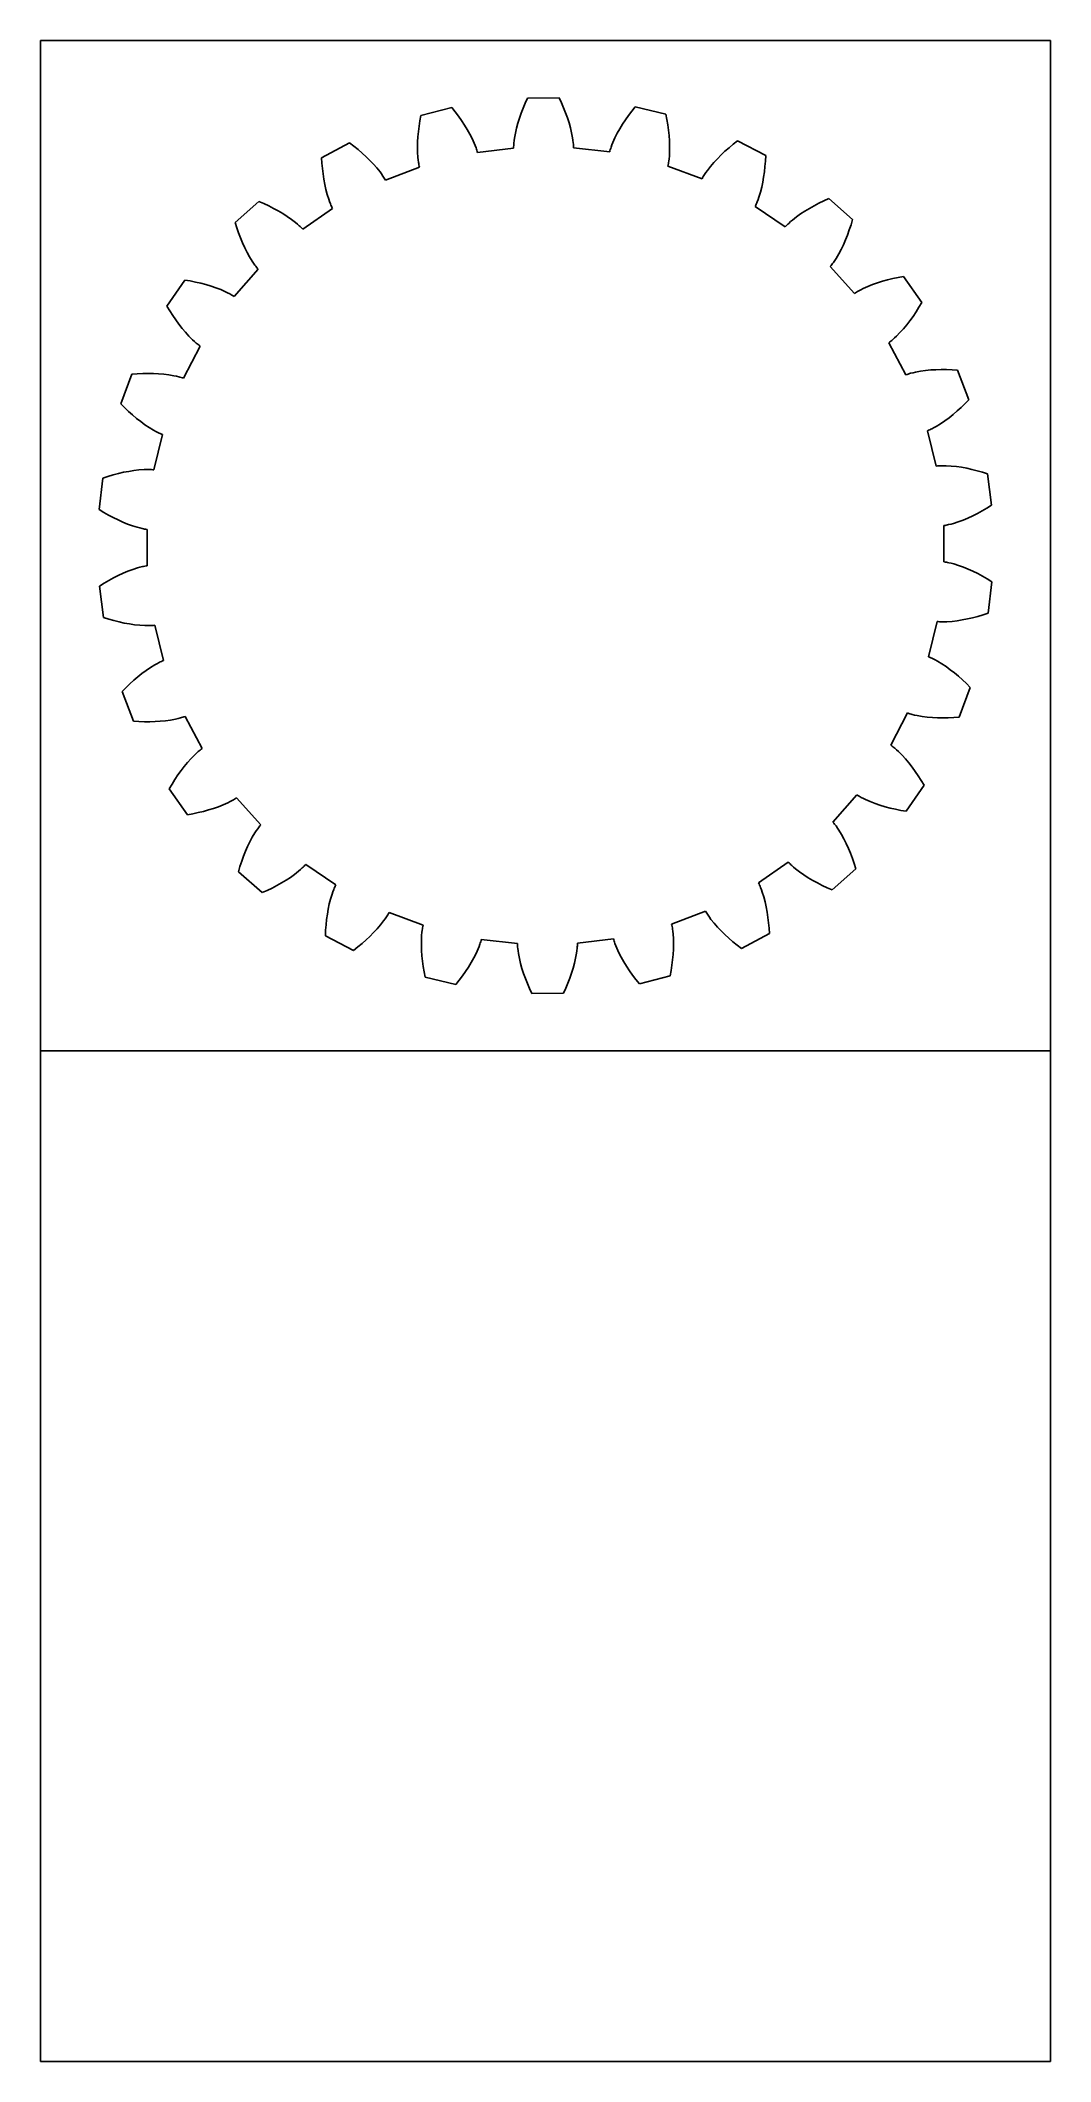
# Model space of a CAD drawing. Extents: x 51 to 152, y -69 to 132.
import ezdxf

# ---------------------------------------------------------------- set-up
doc = ezdxf.new("R2010")
doc.units = 0
doc.layers.add('CUT', color=160, linetype='Continuous')

msp = doc.modelspace()

# ---------------------------------------------------------------- linework, layer by layer
at = {"layer": 'CUT', "color": 7}
for p, q in [((51.447678, 132.067046), (151.752322, 132.067046)), ((51.447678, 31.762747), (51.447678, 132.067046)), ((151.752322, 132.067046), (151.752322, 31.762747)), ((89.130821, 124.093373), (89.229351, 124.630119)), ((89.229351, 124.630119), (92.283428, 125.398375)), ((92.283428, 125.398375), (92.624493, 124.972217)), ((92.624493, 124.972217), (92.94971, 124.54158)), ((92.94971, 124.54158), (93.258735, 124.106464)), ((99.014111, 124.357267), (99.1874, 124.855428)), ((99.1874, 124.855428), (99.378258, 125.353933)), ((99.378258, 125.353933), (99.586342, 125.85175)), ((99.586342, 125.85175), (99.810617, 126.349566)), ((99.810617, 126.349566), (102.959435, 126.364724)), ((102.959435, 126.364724), (103.188534, 125.86932)), ((103.188534, 125.86932), (103.40144, 125.373226)), ((103.40144, 125.373226), (103.597466, 124.876788)), ((103.597466, 124.876788), (103.775233, 124.380005)), ((109.534744, 124.185012), (109.83929, 124.623229)), ((109.83929, 124.623229), (110.160373, 125.056966)), ((110.160373, 125.056966), (110.497304, 125.486225)), ((110.497304, 125.486225), (113.558615, 124.747597)), ((113.558615, 124.747597), (113.662313, 124.211884)), ((88.901723, 121.984285), (88.933073, 122.504839)), ((88.933073, 122.504839), (88.981993, 123.030216)), ((88.981993, 123.030216), (89.048139, 123.560072)), ((89.048139, 123.560072), (89.130821, 124.093373)), ((93.258735, 124.106464), (93.550534, 123.66687)), ((93.550534, 123.66687), (93.824419, 123.222797)), ((93.824419, 123.222797), (94.079012, 122.77459)), ((94.079012, 122.77459), (94.31259, 122.321905)), ((98.520085, 122.369103), (98.610002, 122.864852)), ((98.610002, 122.864852), (98.724034, 123.36129)), ((98.724034, 123.36129), (98.859082, 123.859106)), ((98.859082, 123.859106), (99.014111, 124.357267)), ((103.775233, 124.380005), (103.935086, 123.883567)), ((103.935086, 123.883567), (104.074957, 123.387128)), ((104.074957, 123.387128), (104.193812, 122.891724)), ((104.193812, 122.891724), (104.288553, 122.397352)), ((104.288553, 122.397352), (104.326104, 122.150339)), ((108.291753, 121.930887), (108.49777, 122.390462)), ((108.49777, 122.390462), (108.727214, 122.845215)), ((108.727214, 122.845215), (108.977672, 123.296178)), ((108.977672, 123.296178), (109.247078, 123.742662)), ((109.247078, 123.742662), (109.534744, 124.185012)), ((113.662313, 124.211884), (113.750163, 123.679272)), ((113.750163, 123.679272), (113.821821, 123.15045)), ((113.821821, 123.15045), (113.875909, 122.625418)), ((113.875909, 122.625418), (113.911738, 122.105208)), ((79.366387, 120.428136), (82.147613, 121.905048)), ((79.398771, 119.883466), (79.366387, 120.428136)), ((82.147613, 121.905048), (82.580661, 121.572941)), ((82.580661, 121.572941), (82.999585, 121.232566)), ((82.999585, 121.232566), (83.403695, 120.883922)), ((83.403695, 120.883922), (83.792301, 120.52701)), ((83.792301, 120.52701), (84.164372, 120.161485)), ((88.889665, 121.468899), (88.901723, 121.984285)), ((88.898277, 120.95937), (88.889665, 121.468899)), ((88.929283, 120.45673), (88.898277, 120.95937)), ((88.954433, 120.208339), (88.929283, 120.45673)), ((94.31259, 122.321905), (94.523085, 121.864052)), ((94.523085, 121.864052), (94.618514, 121.633575)), ((94.618514, 121.633575), (94.706019, 121.40172)), ((94.706019, 121.40172), (94.746672, 121.284931)), ((94.746672, 121.284931), (94.784912, 121.167798)), ((94.784912, 121.167798), (94.820052, 121.05032)), ((94.820052, 121.05032), (94.851402, 120.932153)), ((94.851402, 120.932153), (98.434991, 121.384839)), ((98.434991, 121.50714), (98.439814, 121.629785)), ((98.434991, 121.384839), (98.434991, 121.50714)), ((98.439814, 121.629785), (98.447738, 121.752775)), ((98.447738, 121.752775), (98.458073, 121.87542)), ((98.458073, 121.87542), (98.484945, 122.122089)), ((98.484945, 122.122089), (98.520085, 122.369103)), ((104.326104, 122.150339), (104.355387, 121.904359)), ((104.355387, 121.904359), (104.366756, 121.781369)), ((104.366756, 121.781369), (104.375713, 121.658379)), ((104.375713, 121.658379), (104.381915, 121.536079)), ((104.381915, 121.536079), (104.385015, 121.413433)), ((104.385015, 121.413433), (107.972738, 120.995543)), ((107.972738, 120.995543), (108.003054, 121.114054)), ((108.003054, 121.114054), (108.037161, 121.231877)), ((108.037161, 121.231877), (108.074023, 121.349354)), ((108.074023, 121.349354), (108.113298, 121.466488)), ((108.113298, 121.466488), (108.198736, 121.699376)), ((108.198736, 121.699376), (108.291753, 121.930887)), ((113.898991, 120.577308), (113.876253, 120.328917)), ((113.925518, 121.080292), (113.898991, 120.577308)), ((113.911738, 122.105208), (113.928963, 121.589822)), ((113.928963, 121.589822), (113.925518, 121.080292)), ((118.666314, 120.328228), (119.034939, 120.697198)), ((119.034939, 120.697198), (119.419756, 121.057899)), ((119.419756, 121.057899), (119.820766, 121.410333)), ((119.820766, 121.410333), (120.236244, 121.754842)), ((120.236244, 121.754842), (120.665847, 122.091083)), ((120.665847, 122.091083), (123.461542, 120.641043)), ((123.461542, 120.641043), (123.434326, 120.096029)), ((79.446313, 119.345687), (79.398771, 119.883466)), ((79.50867, 118.815831), (79.446313, 119.345687)), ((79.586873, 118.293899), (79.50867, 118.815831)), ((84.164372, 120.161485), (84.518872, 119.787004)), ((84.518872, 119.787004), (84.85408, 119.40322)), ((84.85408, 119.40322), (85.168273, 119.00979)), ((85.168273, 119.00979), (85.316067, 118.808596)), ((85.316067, 118.808596), (85.456283, 118.603958)), ((85.456283, 118.603958), (85.523806, 118.500605)), ((85.523806, 118.500605), (85.588574, 118.395874)), ((85.588574, 118.395874), (85.65093, 118.290454)), ((85.709842, 118.183312), (89.080868, 119.48039)), ((88.987161, 119.962703), (88.954433, 120.208339)), ((89.006453, 119.840747), (88.987161, 119.962703)), ((89.028158, 119.71948), (89.006453, 119.840747)), ((89.052618, 119.599246), (89.028158, 119.71948)), ((89.080868, 119.48039), (89.052618, 119.599246)), ((113.783236, 119.718791), (113.756364, 119.59959)), ((113.756364, 119.59959), (117.140137, 118.334896)), ((113.807007, 119.839369), (113.783236, 119.718791)), ((113.827677, 119.960636), (113.807007, 119.839369)), ((113.845936, 120.082593), (113.827677, 119.960636)), ((113.876253, 120.328917), (113.845936, 120.082593)), ((117.140137, 118.334896), (117.19767, 118.442727)), ((117.19767, 118.442727), (117.258993, 118.549181)), ((117.258993, 118.549181), (117.323071, 118.654256)), ((117.323071, 118.654256), (117.389217, 118.758298)), ((117.389217, 118.758298), (117.528054, 118.964315)), ((117.528054, 118.964315), (117.673782, 119.166542)), ((117.673782, 119.166542), (117.983496, 119.563417)), ((117.983496, 119.563417), (118.315259, 119.950301)), ((118.315259, 119.950301), (118.666314, 120.328228)), ((123.261727, 118.505084), (123.172154, 117.991075)), ((123.334763, 119.027705), (123.261727, 118.505084)), ((123.391951, 119.558249), (123.334763, 119.027705)), ((123.434326, 120.096029), (123.391951, 119.558249)), ((79.681269, 117.780924), (79.586873, 118.293899)), ((79.79289, 117.277596), (79.681269, 117.780924)), ((79.92277, 116.784603), (79.79289, 117.277596)), ((80.073321, 116.304357), (79.92277, 116.784603)), ((85.65093, 118.290454), (85.709842, 118.183312)), ((122.794227, 116.510718), (122.712923, 116.274729)), ((122.940299, 116.992687), (122.794227, 116.510718)), ((123.065701, 117.486713), (122.940299, 116.992687)), ((123.172154, 117.991075), (123.065701, 117.486713)), ((70.795334, 113.987874), (73.142478, 116.08766)), ((73.142478, 116.08766), (73.642361, 115.868552)), ((73.642361, 115.868552), (74.130531, 115.63842)), ((74.130531, 115.63842), (74.606299, 115.396918)), ((74.606299, 115.396918), (75.068975, 115.143015)), ((75.068975, 115.143015), (75.517871, 114.877398)), ((75.517871, 114.877398), (75.951609, 114.59869)), ((75.951609, 114.59869), (76.369154, 114.306546)), ((77.491911, 113.326416), (80.454693, 115.39244)), ((80.157381, 116.069401), (80.073321, 116.304357)), ((80.247643, 115.838235), (80.157381, 116.069401)), ((80.295874, 115.724547), (80.247643, 115.838235)), ((80.345828, 115.612237), (80.295874, 115.724547)), ((80.398882, 115.501305), (80.345828, 115.612237)), ((80.454693, 115.39244), (80.398882, 115.501305)), ((122.47659, 115.70491), (122.422157, 115.595356)), ((122.422157, 115.595356), (125.404576, 113.557926)), ((122.528611, 115.816187), (122.47659, 115.70491)), ((122.577531, 115.928841), (122.528611, 115.816187)), ((122.624384, 116.043218), (122.577531, 115.928841)), ((122.712923, 116.274729), (122.624384, 116.043218)), ((126.121845, 114.237644), (126.517687, 114.548736)), ((126.517687, 114.548736), (126.932476, 114.845014)), ((126.932476, 114.845014), (127.363458, 115.127856)), ((127.363458, 115.127856), (127.809942, 115.397952)), ((127.809942, 115.397952), (128.270207, 115.65599)), ((128.270207, 115.65599), (128.743563, 115.902314)), ((128.743563, 115.902314), (129.229321, 116.137269)), ((129.229321, 116.137269), (129.727138, 116.361201)), ((129.727138, 116.361201), (132.094263, 114.284153)), ((70.957254, 113.466976), (70.795334, 113.987874)), ((71.132265, 112.956413), (70.957254, 113.466976)), ((71.319678, 112.456529), (71.132265, 112.956413)), ((71.520182, 111.968359), (71.319678, 112.456529)), ((76.369154, 114.306546), (76.768096, 113.999243)), ((76.768096, 113.999243), (76.959644, 113.839046)), ((76.959644, 113.839046), (77.14499, 113.674371)), ((77.14499, 113.674371), (77.235251, 113.589966)), ((77.235251, 113.589966), (77.323446, 113.504183)), ((77.323446, 113.504183), (77.408884, 113.416333)), ((77.408884, 113.416333), (77.491911, 113.326416)), ((125.404576, 113.557926), (125.48657, 113.648532)), ((125.48657, 113.648532), (125.571319, 113.737071)), ((125.571319, 113.737071), (125.658824, 113.824232)), ((125.658824, 113.824232), (125.748052, 113.909326)), ((125.748052, 113.909326), (125.93202, 114.075724)), ((125.93202, 114.075724), (126.121845, 114.237644)), ((131.585078, 112.747984), (131.389052, 112.258092)), ((131.767668, 113.249246), (131.585078, 112.747984)), ((131.937166, 113.761532), (131.767668, 113.249246)), ((132.094263, 114.284153), (131.937166, 113.761532)), ((71.734467, 111.492936), (71.520182, 111.968359)), ((71.963566, 111.030949), (71.734467, 111.492936)), ((72.207823, 110.583431), (71.963566, 111.030949)), ((72.468962, 110.153139), (72.207823, 110.583431)), ((130.458187, 110.433569), (130.32245, 110.223763)), ((130.715191, 110.866618), (130.458187, 110.433569)), ((130.95497, 111.316203), (130.715191, 110.866618)), ((131.179245, 111.780257), (130.95497, 111.316203)), ((131.389052, 112.258092), (131.179245, 111.780257)), ((70.6751, 106.643964), (73.057039, 109.359044)), ((72.606421, 109.945055), (72.468962, 110.153139)), ((72.749392, 109.742483), (72.606421, 109.945055)), ((72.823462, 109.643609), (72.749392, 109.742483)), ((72.899254, 109.546457), (72.823462, 109.643609)), ((72.976769, 109.451717), (72.899254, 109.546457)), ((73.057039, 109.359044), (72.976769, 109.451717)), ((129.956581, 109.72698), (129.877344, 109.633963)), ((129.877344, 109.633963), (132.28581, 106.941621)), ((130.033407, 109.822754), (129.956581, 109.72698)), ((130.10851, 109.92025), (130.033407, 109.822754)), ((130.181201, 110.019813), (130.10851, 109.92025)), ((130.32245, 110.223763), (130.181201, 110.019813)), ((135.57002, 108.293132), (136.088851, 108.419222)), ((136.088851, 108.419222), (136.61664, 108.530843)), ((136.61664, 108.530843), (137.153385, 108.629028)), ((137.153385, 108.629028), (138.954826, 106.04624)), ((64.014697, 105.683816), (65.790988, 108.284174)), ((65.790988, 108.284174), (66.328768, 108.191157)), ((66.328768, 108.191157), (66.857935, 108.084703)), ((66.857935, 108.084703), (67.377799, 107.96378)), ((67.377799, 107.96378), (67.887674, 107.828044)), ((67.887674, 107.828044), (68.387212, 107.677493)), ((68.387212, 107.677493), (68.875038, 107.51075)), ((68.875038, 107.51075), (69.350117, 107.326782)), ((69.350117, 107.326782), (69.81107, 107.124211)), ((69.81107, 107.124211), (70.035346, 107.014657)), ((70.035346, 107.014657), (70.254799, 106.898901)), ((70.254799, 106.898901), (70.36263, 106.838612)), ((70.36263, 106.838612), (70.468739, 106.776256)), ((70.468739, 106.776256), (70.573126, 106.711488)), ((70.573126, 106.711488), (70.6751, 106.643964)), ((132.28581, 106.941621), (132.387096, 107.010178)), ((132.387096, 107.010178), (132.490793, 107.075979)), ((132.490793, 107.075979), (132.596213, 107.139369)), ((132.596213, 107.139369), (132.703356, 107.200692)), ((132.703356, 107.200692), (132.92143, 107.318514)), ((132.92143, 107.318514), (133.144672, 107.430135)), ((133.144672, 107.430135), (133.603559, 107.63753)), ((133.603559, 107.63753), (134.07726, 107.825977)), ((134.07726, 107.825977), (134.563363, 107.997198)), ((134.563363, 107.997198), (135.061179, 108.152916)), ((135.061179, 108.152916), (135.57002, 108.293132)), ((64.296851, 105.216661), (64.014697, 105.683816)), ((64.58865, 104.762598), (64.296851, 105.216661)), ((64.890096, 104.322314), (64.58865, 104.762598)), ((138.092518, 104.676126), (137.785216, 104.247556)), ((138.390175, 105.11951), (138.092518, 104.676126)), ((138.677496, 105.575985), (138.390175, 105.11951)), ((138.954826, 106.04624), (138.677496, 105.575985)), ((65.201877, 103.896845), (64.890096, 104.322314)), ((65.523994, 103.48619), (65.201877, 103.896845)), ((65.85679, 103.092415), (65.523994, 103.48619)), ((66.200955, 102.716555), (65.85679, 103.092415)), ((66.557522, 102.361022), (66.200955, 102.716555)), ((66.740801, 102.191867), (66.557522, 102.361022)), ((136.076793, 102.363433), (135.982397, 102.284196)), ((136.262828, 102.527764), (136.076793, 102.363433)), ((136.444385, 102.698641), (136.262828, 102.527764)), ((136.797852, 103.05762), (136.444385, 102.698641)), ((137.138227, 103.436925), (136.797852, 103.05762)), ((137.467234, 103.834144), (137.138227, 103.436925)), ((137.785216, 104.247556), (137.467234, 103.834144)), ((65.655596, 98.524219), (67.318544, 101.730914)), ((66.928215, 102.029259), (66.740801, 102.191867)), ((67.023644, 101.951055), (66.928215, 102.029259)), ((67.120451, 101.874919), (67.023644, 101.951055)), ((67.218636, 101.801194), (67.120451, 101.874919)), ((67.318544, 101.730914), (67.218636, 101.801194)), ((135.788783, 102.132612), (135.689564, 102.061298)), ((135.689564, 102.061298), (137.383518, 98.87114)), ((135.886279, 102.20737), (135.788783, 102.132612)), ((135.982397, 102.284196), (135.886279, 102.20737)), ((59.418595, 95.998619), (60.521026, 98.94831)), ((60.521026, 98.94831), (61.065351, 98.986895)), ((61.065351, 98.986895), (61.604508, 99.009633)), ((61.604508, 99.009633), (62.138154, 99.016867)), ((62.138154, 99.016867), (62.665942, 99.007221)), ((62.665942, 99.007221), (63.186841, 98.980349)), ((63.186841, 98.980349), (63.70016, 98.935219)), ((63.70016, 98.935219), (64.2059, 98.870451)), ((64.2059, 98.870451), (64.701649, 98.783979)), ((64.701649, 98.783979), (64.945907, 98.731269)), ((64.945907, 98.731269), (65.186719, 98.671669)), ((65.186719, 98.671669), (65.305575, 98.638596)), ((65.305575, 98.638596), (65.423741, 98.603456)), ((65.423741, 98.603456), (65.540186, 98.56556)), ((65.540186, 98.56556), (65.655596, 98.524219)), ((137.383518, 98.87114), (137.498239, 98.913515)), ((137.498239, 98.913515), (137.614684, 98.952444)), ((137.614684, 98.952444), (137.732161, 98.988962)), ((137.732161, 98.988962), (137.850673, 99.022724)), ((137.850673, 99.022724), (138.09114, 99.084736)), ((138.09114, 99.084736), (138.334364, 99.139857)), ((138.334364, 99.139857), (138.829769, 99.231152)), ((138.829769, 99.231152), (139.334475, 99.301088)), ((139.334475, 99.301088), (139.847795, 99.351042)), ((139.847795, 99.351042), (140.368349, 99.382737)), ((140.368349, 99.382737), (140.895793, 99.39755)), ((140.895793, 99.39755), (141.429438, 99.395483)), ((141.429438, 99.395483), (141.96894, 99.377913)), ((141.96894, 99.377913), (142.513609, 99.344496)), ((142.513609, 99.344496), (143.644634, 96.40583)), ((143.644634, 96.40583), (143.262918, 96.015845)), ((59.804102, 95.61208), (59.418595, 95.998619)), ((60.196153, 95.241387), (59.804102, 95.61208)), ((60.594406, 94.886198), (60.196153, 95.241387)), ((60.998861, 94.547201), (60.594406, 94.886198)), ((61.409516, 94.225773), (60.998861, 94.547201)), ((141.25615, 94.306733), (140.834814, 94.020445)), ((141.670595, 94.613691), (141.25615, 94.306733)), ((142.078494, 94.939252), (141.670595, 94.613691)), ((142.479503, 95.281695), (142.078494, 94.939252)), ((142.874311, 95.641018), (142.479503, 95.281695)), ((143.262918, 96.015845), (142.874311, 95.641018)), ((61.827062, 93.922949), (61.409516, 94.225773)), ((62.251153, 93.640107), (61.827062, 93.922949)), ((62.682479, 93.380347), (62.251153, 93.640107)), ((62.900898, 93.260113), (62.682479, 93.380347)), ((62.724854, 89.439846), (63.572347, 92.951088)), ((63.122073, 93.147458), (62.900898, 93.260113)), ((63.23335, 93.094059), (63.122073, 93.147458)), ((63.34566, 93.043416), (63.23335, 93.094059)), ((63.458659, 92.99553), (63.34566, 93.043416)), ((63.572347, 92.951088), (63.458659, 92.99553)), ((139.633854, 93.363466), (139.520166, 93.31799)), ((139.520166, 93.31799), (140.401766, 89.815017)), ((139.746164, 93.412386), (139.633854, 93.363466)), ((139.857785, 93.464407), (139.746164, 93.412386)), ((139.968717, 93.51884), (139.857785, 93.464407)), ((140.188515, 93.633561), (139.968717, 93.51884)), ((140.406245, 93.756207), (140.188515, 93.633561)), ((140.834814, 94.020445), (140.406245, 93.756207)), ((57.273679, 85.494523), (57.63817, 88.622325)), ((57.63817, 88.622325), (58.15769, 88.790101)), ((58.15769, 88.790101), (58.675488, 88.941341)), ((58.675488, 88.941341), (59.192253, 89.076044)), ((59.192253, 89.076044), (59.706605, 89.192833)), ((59.706605, 89.192833), (60.218547, 89.291707)), ((60.218547, 89.291707), (60.728076, 89.3706)), ((60.728076, 89.3706), (61.234505, 89.428822)), ((61.234505, 89.428822), (61.737145, 89.463273)), ((61.737145, 89.463273), (61.98657, 89.470852)), ((61.98657, 89.470852), (62.234616, 89.470163)), ((62.234616, 89.470163), (62.357951, 89.466718)), ((62.357951, 89.466718), (62.480941, 89.460862)), ((62.480941, 89.460862), (62.603242, 89.452249)), ((62.603242, 89.452249), (62.724854, 89.439846)), ((140.401766, 89.815017), (140.523378, 89.828798)), ((140.523378, 89.828798), (140.645679, 89.838789)), ((140.645679, 89.838789), (140.768324, 89.846023)), ((140.768324, 89.846023), (140.891659, 89.850502)), ((140.891659, 89.850502), (141.14005, 89.853258)), ((141.14005, 89.853258), (141.389475, 89.848435)), ((141.389475, 89.848435), (141.892114, 89.818807)), ((141.892114, 89.818807), (142.398888, 89.765752)), ((142.398888, 89.765752), (142.909106, 89.691338)), ((142.909106, 89.691338), (143.422426, 89.597632)), ((143.422426, 89.597632), (143.937812, 89.485322)), ((143.937812, 89.485322), (144.45561, 89.356131)), ((144.45561, 89.356131), (144.97513, 89.209714)), ((144.97513, 89.209714), (145.496029, 89.047106)), ((145.496029, 89.047106), (145.890837, 85.922748)), ((57.740489, 85.212025), (57.273679, 85.494523)), ((58.210056, 84.945719), (57.740489, 85.212025)), ((58.681689, 84.69595), (58.210056, 84.945719)), ((59.15539, 84.463751), (58.681689, 84.69595)), ((59.631158, 84.24981), (59.15539, 84.463751)), ((142.591813, 84.279093), (142.1126, 84.125442)), ((143.069303, 84.456516), (142.591813, 84.279093)), ((143.545416, 84.655642), (143.069303, 84.456516)), ((144.019116, 84.873717), (143.545416, 84.655642)), ((144.49075, 85.110739), (144.019116, 84.873717)), ((144.959972, 85.364643), (144.49075, 85.110739)), ((145.426782, 85.635772), (144.959972, 85.364643)), ((145.890837, 85.922748), (145.426782, 85.635772)), ((60.108993, 84.055507), (59.631158, 84.24981)), ((60.58855, 83.882907), (60.108993, 84.055507)), ((61.069141, 83.733735), (60.58855, 83.882907)), ((61.310297, 83.669312), (61.069141, 83.733735)), ((61.551799, 83.612467), (61.310297, 83.669312)), ((61.672721, 83.587663), (61.551799, 83.612467)), ((61.793989, 83.564925), (61.672721, 83.587663)), ((61.914912, 83.545288), (61.793989, 83.564925)), ((62.036179, 83.529785), (61.914912, 83.545288)), ((62.053749, 79.917603), (62.036179, 83.529785)), ((141.268552, 83.929072), (141.147629, 83.912191)), ((141.147629, 83.912191), (141.16451, 80.300008)), ((141.389475, 83.949742), (141.268552, 83.929072)), ((141.510398, 83.973513), (141.389475, 83.949742)), ((141.630976, 83.999352), (141.510398, 83.973513)), ((141.871788, 84.058607), (141.630976, 83.999352)), ((142.1126, 84.125442), (141.871788, 84.058607)), ((141.16451, 80.300008), (141.286122, 80.284161)), ((141.286122, 80.284161), (141.407045, 80.264524)), ((141.407045, 80.264524), (141.527968, 80.242131)), ((57.774596, 78.193677), (58.241062, 78.464806)), ((58.241062, 78.464806), (58.710628, 78.719054)), ((58.710628, 78.719054), (59.182262, 78.955732)), ((59.182262, 78.955732), (59.655962, 79.174151)), ((59.655962, 79.174151), (60.13173, 79.372588)), ((60.13173, 79.372588), (60.60922, 79.550355)), ((60.60922, 79.550355), (61.088778, 79.704007)), ((61.088778, 79.704007), (61.329245, 79.770841)), ((61.329245, 79.770841), (61.570058, 79.829753)), ((61.570058, 79.829753), (61.690636, 79.855935)), ((61.690636, 79.855935), (61.811559, 79.879706)), ((61.811559, 79.879706), (61.932482, 79.900377)), ((61.932482, 79.900377), (62.053749, 79.917603)), ((141.527968, 80.242131), (141.648891, 80.216981)), ((141.648891, 80.216981), (141.890392, 80.160482)), ((141.890392, 80.160482), (142.131548, 80.096058)), ((142.131548, 80.096058), (142.612484, 79.946886)), ((142.612484, 79.946886), (143.091697, 79.773942)), ((143.091697, 79.773942), (143.569531, 79.579983)), ((143.569531, 79.579983), (144.045643, 79.366043)), ((144.045643, 79.366043), (144.519344, 79.133843)), ((144.519344, 79.133843), (144.990978, 78.884074)), ((144.990978, 78.884074), (145.4602, 78.617768)), ((145.4602, 78.617768), (145.92701, 78.334926)), ((145.92701, 78.334926), (145.562519, 75.207123)), ((57.310541, 77.9067), (57.774596, 78.193677)), ((57.705349, 74.782688), (57.310541, 77.9067)), ((58.225903, 74.619735), (57.705349, 74.782688)), ((58.745424, 74.473318), (58.225903, 74.619735)), ((59.263222, 74.343783), (58.745424, 74.473318)), ((59.778608, 74.231817), (59.263222, 74.343783)), ((140.47618, 74.389947), (139.628342, 70.878706)), ((140.597792, 74.377544), (140.47618, 74.389947)), ((140.720093, 74.368587), (140.597792, 74.377544)), ((140.843083, 74.362731), (140.720093, 74.368587)), ((140.966417, 74.359285), (140.843083, 74.362731)), ((141.214464, 74.358941), (140.966417, 74.359285)), ((141.463889, 74.366176), (141.214464, 74.358941)), ((141.966528, 74.400971), (141.463889, 74.366176)), ((142.472613, 74.458849), (141.966528, 74.400971)), ((142.982142, 74.538086), (142.472613, 74.458849)), ((143.494428, 74.636616), (142.982142, 74.538086)), ((144.009125, 74.753749), (143.494428, 74.636616)), ((144.525201, 74.888108), (144.009125, 74.753749)), ((145.043343, 75.039347), (144.525201, 74.888108)), ((145.562519, 75.207123), (145.043343, 75.039347)), ((60.291927, 74.13811), (59.778608, 74.231817)), ((60.80249, 74.064041), (60.291927, 74.13811)), ((61.308919, 74.010986), (60.80249, 74.064041)), ((61.811903, 73.981359), (61.308919, 74.010986)), ((62.061328, 73.976191), (61.811903, 73.981359)), ((62.309375, 73.978947), (62.061328, 73.976191)), ((62.432709, 73.98377), (62.309375, 73.978947)), ((62.555699, 73.991005), (62.432709, 73.98377)), ((62.678, 74.000651), (62.555699, 73.991005)), ((62.799268, 74.014431), (62.678, 74.000651)), ((63.680868, 70.511458), (62.799268, 74.014431)), ((63.012519, 70.195543), (63.232316, 70.310609)), ((63.232316, 70.310609), (63.343248, 70.365042)), ((63.343248, 70.365042), (63.454869, 70.416718)), ((63.454869, 70.416718), (63.567179, 70.465983)), ((63.567179, 70.465983), (63.680868, 70.511458)), ((139.628342, 70.878706), (139.742375, 70.834264)), ((139.742375, 70.834264), (139.855718, 70.786377)), ((139.855718, 70.786377), (139.967684, 70.73539)), ((139.967684, 70.73539), (140.078961, 70.681991)), ((140.078961, 70.681991), (140.299791, 70.569336)), ((140.299791, 70.569336), (140.518555, 70.449102)), ((140.518555, 70.449102), (140.949881, 70.188997)), ((60.326723, 68.18843), (60.72153, 68.547754)), ((60.72153, 68.547754), (61.122884, 68.890541)), ((61.122884, 68.890541), (61.530439, 69.215758)), ((61.530439, 69.215758), (61.944884, 69.522716)), ((61.944884, 69.522716), (62.366219, 69.809348)), ((62.366219, 69.809348), (62.795133, 70.073587)), ((62.795133, 70.073587), (63.012519, 70.195543)), ((140.949881, 70.188997), (141.373972, 69.906844)), ((141.373972, 69.906844), (141.791173, 69.603676)), ((141.791173, 69.603676), (142.202173, 69.282593)), ((142.202173, 69.282593), (142.606283, 68.943595)), ((142.606283, 68.943595), (143.004536, 68.588406)), ((143.004536, 68.588406), (143.396932, 68.217369)), ((143.396932, 68.217369), (143.782438, 67.831174)), ((59.556399, 67.423964), (59.93846, 67.813949)), ((60.687424, 64.484953), (59.556399, 67.423964)), ((59.93846, 67.813949), (60.326723, 68.18843)), ((143.782438, 67.831174), (142.680008, 64.881483)), ((61.232438, 64.451535), (60.687424, 64.484953)), ((61.771596, 64.433965), (61.232438, 64.451535)), ((62.305585, 64.432243), (61.771596, 64.433965)), ((62.832685, 64.446712), (62.305585, 64.432243)), ((63.353239, 64.478752), (62.832685, 64.446712)), ((63.866558, 64.528706), (63.353239, 64.478752)), ((64.371609, 64.598296), (63.866558, 64.528706)), ((64.866669, 64.689591), (64.371609, 64.598296)), ((65.110238, 64.744713), (64.866669, 64.689591)), ((65.350016, 64.806725), (65.110238, 64.744713)), ((65.469217, 64.840831), (65.350016, 64.806725)), ((65.586694, 64.877005), (65.469217, 64.840831)), ((65.703139, 64.916279), (65.586694, 64.877005)), ((65.81786, 64.958309), (65.703139, 64.916279)), ((67.511814, 61.76815), (65.81786, 64.958309)), ((137.545437, 65.30523), (135.882145, 62.098535)), ((137.660503, 65.263889), (137.545437, 65.30523)), ((137.777637, 65.225993), (137.660503, 65.263889)), ((137.895459, 65.190853), (137.777637, 65.225993)), ((138.014315, 65.158124), (137.895459, 65.190853)), ((138.255127, 65.098524), (138.014315, 65.158124)), ((138.49904, 65.045814), (138.255127, 65.098524)), ((138.995133, 64.958998), (138.49904, 65.045814)), ((139.500529, 64.89423), (138.995133, 64.958998)), ((140.014193, 64.849099), (139.500529, 64.89423)), ((140.535091, 64.822228), (140.014193, 64.849099)), ((141.06288, 64.812926), (140.535091, 64.822228)), ((141.596181, 64.819816), (141.06288, 64.812926)), ((142.135683, 64.842898), (141.596181, 64.819816)), ((142.680008, 64.881483), (142.135683, 64.842898)), ((65.734144, 59.995649), (66.062807, 60.392524)), ((66.062807, 60.392524), (66.403526, 60.771829)), ((66.403526, 60.771829), (66.756649, 61.130808)), ((66.756649, 61.130808), (66.938205, 61.302029)), ((66.938205, 61.302029), (67.12424, 61.466016)), ((67.12424, 61.466016), (67.218981, 61.545253)), ((67.218981, 61.545253), (67.315099, 61.622423)), ((67.315099, 61.622423), (67.412595, 61.696837)), ((67.412595, 61.696837), (67.511814, 61.76815)), ((135.882145, 62.098535), (135.982397, 62.028255)), ((135.982397, 62.028255), (136.080583, 61.95453)), ((136.080583, 61.95453), (136.17739, 61.878738)), ((136.17739, 61.878738), (136.272475, 61.80019)), ((136.272475, 61.80019), (136.459888, 61.637926)), ((136.459888, 61.637926), (136.643511, 61.468772)), ((136.643511, 61.468772), (137.000423, 61.113238)), ((137.000423, 61.113238), (137.344244, 60.737378)), ((137.344244, 60.737378), (137.67704, 60.343259)), ((137.67704, 60.343259), (137.998812, 59.932948)), ((64.246552, 57.783553), (64.523882, 58.253464)), ((64.523882, 58.253464), (64.811203, 58.710284)), ((64.811203, 58.710284), (65.108515, 59.153323)), ((65.108515, 59.153323), (65.415818, 59.582237)), ((65.415818, 59.582237), (65.734144, 59.995649)), ((137.998812, 59.932948), (138.310937, 59.507134)), ((138.310937, 59.507134), (138.612383, 59.066851)), ((138.612383, 59.066851), (138.904183, 58.613132)), ((138.904183, 58.613132), (139.185992, 58.145633)), ((66.047648, 55.20042), (64.246552, 57.783553)), ((69.597475, 56.191919), (69.123774, 56.003472)), ((70.056361, 56.399658), (69.597475, 56.191919)), ((70.279603, 56.510935), (70.056361, 56.399658)), ((70.498022, 56.628757), (70.279603, 56.510935)), ((70.605165, 56.69008), (70.498022, 56.628757)), ((70.710585, 56.75347), (70.605165, 56.69008)), ((70.814282, 56.819271), (70.710585, 56.75347)), ((70.915568, 56.887828), (70.814282, 56.819271)), ((73.32369, 54.195831), (70.915568, 56.887828)), ((132.525933, 57.185484), (130.14365, 54.470405)), ((132.627908, 57.117961), (132.525933, 57.185484)), ((132.732294, 57.053193), (132.627908, 57.117961)), ((132.838059, 56.991181), (132.732294, 57.053193)), ((132.94589, 56.930547), (132.838059, 56.991181)), ((133.165343, 56.815137), (132.94589, 56.930547)), ((133.389619, 56.705583), (133.165343, 56.815137)), ((133.850572, 56.502667), (133.389619, 56.705583)), ((134.325651, 56.318698), (133.850572, 56.502667)), ((134.813821, 56.1523), (134.325651, 56.318698)), ((139.185992, 58.145633), (137.409701, 55.545275)), ((66.584394, 55.298606), (66.047648, 55.20042)), ((67.112527, 55.410227), (66.584394, 55.298606)), ((67.631359, 55.536317), (67.112527, 55.410227)), ((68.139855, 55.676533), (67.631359, 55.536317)), ((68.637671, 55.832251), (68.139855, 55.676533)), ((69.123774, 56.003472), (68.637671, 55.832251)), ((73.244453, 54.102813), (73.32369, 54.195831)), ((130.14365, 54.470405), (130.22392, 54.378076)), ((130.22392, 54.378076), (130.30178, 54.282992)), ((130.30178, 54.282992), (130.377227, 54.186184)), ((130.377227, 54.186184), (130.451297, 54.086966)), ((135.31336, 56.001405), (134.813821, 56.1523)), ((135.823234, 55.866013), (135.31336, 56.001405)), ((136.343099, 55.74509), (135.823234, 55.866013)), ((136.871921, 55.638292), (136.343099, 55.74509)), ((137.409701, 55.545275), (136.871921, 55.638292)), ((72.022133, 52.049192), (72.246408, 52.513246)), ((72.246408, 52.513246), (72.486187, 52.963175)), ((72.486187, 52.963175), (72.743191, 53.396224)), ((72.743191, 53.396224), (72.878928, 53.605686)), ((72.878928, 53.605686), (73.020177, 53.809291)), ((73.020177, 53.809291), (73.092868, 53.909199)), ((73.092868, 53.909199), (73.167627, 54.007039)), ((73.167627, 54.007039), (73.244453, 54.102813)), ((130.451297, 54.086966), (130.594613, 53.884738)), ((130.594613, 53.884738), (130.732072, 53.67631)), ((130.732072, 53.67631), (130.99321, 53.246018)), ((130.99321, 53.246018), (131.237467, 52.7985)), ((131.237467, 52.7985), (131.466222, 52.336513)), ((131.466222, 52.336513), (131.680507, 51.860745)), ((71.263867, 50.067917), (71.43371, 50.580203)), ((71.43371, 50.580203), (71.6163, 51.081809)), ((71.6163, 51.081809), (71.812326, 51.571701)), ((71.812326, 51.571701), (72.022133, 52.049192)), ((77.714808, 50.180916), (77.629715, 50.092377)), ((77.796457, 50.271867), (77.714808, 50.180916)), ((80.779221, 48.234093), (77.796457, 50.271867)), ((125.709123, 50.503377), (122.746341, 48.437009)), ((125.791805, 50.413116), (125.709123, 50.503377)), ((125.877588, 50.32561), (125.791805, 50.413116)), ((125.965782, 50.239483), (125.877588, 50.32561)), ((126.055699, 50.155078), (125.965782, 50.239483)), ((131.680507, 51.860745), (131.881356, 51.372919)), ((131.881356, 51.372919), (132.068769, 50.873381)), ((132.068769, 50.873381), (132.243435, 50.362817)), ((132.243435, 50.362817), (132.405355, 49.841574)), ((71.107115, 49.545296), (71.263867, 50.067917)), ((73.47424, 47.468593), (71.107115, 49.545296)), ((74.931171, 48.173459), (74.457815, 47.927135)), ((75.391436, 48.431497), (74.931171, 48.173459)), ((75.837576, 48.701592), (75.391436, 48.431497)), ((76.268902, 48.984435), (75.837576, 48.701592)), ((76.683347, 49.280713), (76.268902, 48.984435)), ((77.079533, 49.591805), (76.683347, 49.280713)), ((77.269358, 49.753725), (77.079533, 49.591805)), ((77.453326, 49.920123), (77.269358, 49.753725)), ((77.542554, 50.005561), (77.453326, 49.920123)), ((77.629715, 50.092377), (77.542554, 50.005561)), ((80.724444, 48.124883), (80.779221, 48.234093)), ((122.746341, 48.437009), (122.802151, 48.328144)), ((122.802151, 48.328144), (122.854861, 48.217212)), ((122.854861, 48.217212), (122.90516, 48.104902)), ((126.241045, 49.990403), (126.055699, 50.155078)), ((126.432937, 49.830206), (126.241045, 49.990403)), ((126.831879, 49.523248), (126.432937, 49.830206)), ((127.249425, 49.231104), (126.831879, 49.523248)), ((127.683162, 48.952395), (127.249425, 49.231104)), ((128.131714, 48.686434), (127.683162, 48.952395)), ((128.594735, 48.432875), (128.131714, 48.686434)), ((129.070502, 48.191029), (128.594735, 48.432875)), ((129.558328, 47.960897), (129.070502, 48.191029)), ((132.405355, 49.841574), (130.058556, 47.742133)), ((73.972057, 47.692179), (73.47424, 47.468593)), ((74.457815, 47.927135), (73.972057, 47.692179)), ((80.028879, 45.838373), (80.135677, 46.34308)), ((80.135677, 46.34308), (80.260734, 46.836762)), ((80.260734, 46.836762), (80.406806, 47.319076)), ((80.406806, 47.319076), (80.488455, 47.55472)), ((80.488455, 47.55472), (80.576649, 47.786575)), ((80.576649, 47.786575), (80.623503, 47.900608)), ((80.623503, 47.900608), (80.672767, 48.013607)), ((80.672767, 48.013607), (80.724444, 48.124883)), ((122.90516, 48.104902), (122.953046, 47.991214)), ((122.953046, 47.991214), (123.043652, 47.760392)), ((123.043652, 47.760392), (123.127713, 47.525437)), ((123.127713, 47.525437), (123.278263, 47.044846)), ((123.278263, 47.044846), (123.408143, 46.552197)), ((123.408143, 46.552197), (123.519765, 46.048524)), ((130.058556, 47.742133), (129.558328, 47.960897)), ((79.767052, 43.73342), (79.809082, 44.271544)), ((79.809082, 44.271544), (79.866271, 44.802089)), ((79.866271, 44.802089), (79.939651, 45.324365)), ((79.939651, 45.324365), (80.028879, 45.838373)), ((85.217537, 44.266032), (84.885775, 43.879148)), ((85.527596, 44.662907), (85.217537, 44.266032)), ((85.673324, 44.865479), (85.527596, 44.662907)), ((85.812161, 45.071151), (85.673324, 44.865479)), ((85.877962, 45.175537), (85.812161, 45.071151)), ((85.942041, 45.280613), (85.877962, 45.175537)), ((86.003364, 45.386721), (85.942041, 45.280613)), ((86.061241, 45.494553), (86.003364, 45.386721)), ((89.44467, 44.230203), (86.061241, 45.494553)), ((89.417798, 44.110658), (89.44467, 44.230203)), ((117.491192, 45.646482), (114.119822, 44.349059)), ((114.119822, 44.349059), (114.148071, 44.230203)), ((114.148071, 44.230203), (114.172876, 44.110314)), ((117.550103, 45.539339), (117.491192, 45.646482)), ((117.612459, 45.433575), (117.550103, 45.539339)), ((117.677227, 45.329188), (117.612459, 45.433575)), ((117.744406, 45.225491), (117.677227, 45.329188)), ((117.884966, 45.021197), (117.744406, 45.225491)), ((118.033105, 44.820003), (117.884966, 45.021197)), ((118.346609, 44.426229), (118.033105, 44.820003)), ((118.682161, 44.042445), (118.346609, 44.426229)), ((123.519765, 46.048524), (123.61416, 45.53555)), ((123.61416, 45.53555), (123.692364, 45.013962)), ((123.692364, 45.013962), (123.75472, 44.483762)), ((123.75472, 44.483762), (123.801918, 43.945983)), ((79.739836, 43.188062), (79.767052, 43.73342)), ((82.535186, 41.738365), (79.739836, 43.188062)), ((83.380268, 42.418772), (82.964789, 42.074951)), ((83.781277, 42.771549), (83.380268, 42.418772)), ((84.166094, 43.132251), (83.781277, 42.771549)), ((84.535064, 43.501221), (84.166094, 43.132251)), ((84.885775, 43.879148), (84.535064, 43.501221)), ((89.272415, 42.239627), (89.275515, 42.749501)), ((89.289296, 41.72424), (89.272415, 42.239627)), ((89.275515, 42.749501), (89.302043, 43.25214)), ((89.302043, 43.25214), (89.32478, 43.500532)), ((89.32478, 43.500532), (89.355097, 43.746856)), ((89.355097, 43.746856), (89.373356, 43.868812)), ((89.373356, 43.868812), (89.394371, 43.990424)), ((89.394371, 43.990424), (89.417798, 44.110658)), ((95.087736, 42.363306), (95.002298, 42.130417)), ((95.127355, 42.480094), (95.087736, 42.363306)), ((95.164217, 42.597572), (95.127355, 42.480094)), ((95.198324, 42.715739), (95.164217, 42.597572)), ((95.228296, 42.833906), (95.198324, 42.715739)), ((98.816363, 42.416016), (95.228296, 42.833906)), ((98.819119, 42.293715), (98.816363, 42.416016)), ((98.82532, 42.171069), (98.819119, 42.293715)), ((98.834277, 42.048424), (98.82532, 42.171069)), ((104.76122, 42.199664), (104.75364, 42.077018)), ((104.766043, 42.322309), (104.76122, 42.199664)), ((108.349631, 42.897295), (104.766043, 42.444954)), ((104.766043, 42.444954), (104.766043, 42.322309)), ((108.380981, 42.779473), (108.349631, 42.897295)), ((108.416121, 42.661651), (108.380981, 42.779473)), ((108.454362, 42.544518), (108.416121, 42.661651)), ((108.49467, 42.428073), (108.454362, 42.544518)), ((108.582175, 42.195874), (108.49467, 42.428073)), ((108.677604, 41.965397), (108.582175, 42.195874)), ((114.172876, 44.110314), (114.19458, 43.989046)), ((114.19458, 43.989046), (114.213873, 43.86709)), ((114.213873, 43.86709), (114.246601, 43.62111)), ((114.246601, 43.62111), (114.27175, 43.372719)), ((114.27175, 43.372719), (114.302756, 42.870079)), ((114.311369, 42.360894), (114.299311, 41.845163)), ((114.302756, 42.870079), (114.311369, 42.360894)), ((119.036662, 43.667963), (118.682161, 44.042445)), ((119.408732, 43.302439), (119.036662, 43.667963)), ((119.797339, 42.945527), (119.408732, 43.302439)), ((120.201449, 42.596883), (119.797339, 42.945527)), ((120.620372, 42.256508), (120.201449, 42.596883)), ((121.053421, 41.924745), (120.620372, 42.256508)), ((123.834646, 43.401657), (121.053421, 41.924745)), ((123.801918, 43.945983), (123.834646, 43.401657)), ((82.964789, 42.074951), (82.535186, 41.738365)), ((89.325469, 41.204031), (89.289296, 41.72424)), ((89.379557, 40.678998), (89.325469, 41.204031)), ((89.450871, 40.150176), (89.379557, 40.678998)), ((89.538721, 39.617909), (89.450871, 40.150176)), ((94.223706, 40.533271), (93.953955, 40.086787)), ((94.47382, 40.984234), (94.223706, 40.533271)), ((94.703608, 41.439331), (94.47382, 40.984234)), ((94.90928, 41.898907), (94.703608, 41.439331)), ((95.002298, 42.130417), (94.90928, 41.898907)), ((98.845646, 41.925434), (98.834277, 42.048424)), ((98.875274, 41.67911), (98.845646, 41.925434)), ((98.912481, 41.432441), (98.875274, 41.67911)), ((99.007221, 40.93807), (98.912481, 41.432441)), ((99.126077, 40.44232), (99.007221, 40.93807)), ((99.266292, 39.945882), (99.126077, 40.44232)), ((104.477344, 40.468159), (104.341951, 39.970687)), ((104.591032, 40.964941), (104.477344, 40.468159)), ((104.681293, 41.460346), (104.591032, 40.964941)), ((104.716089, 41.707359), (104.681293, 41.460346)), ((104.742961, 41.954028), (104.716089, 41.707359)), ((104.75364, 42.077018), (104.742961, 41.954028)), ((108.8881, 41.507888), (108.677604, 41.965397)), ((109.122021, 41.055203), (108.8881, 41.507888)), ((109.376614, 40.606651), (109.122021, 41.055203)), ((109.650499, 40.162923), (109.376614, 40.606651)), ((109.942299, 39.723329), (109.650499, 40.162923)), ((114.15255, 40.269721), (114.070212, 39.73642)), ((114.21904, 40.799232), (114.15255, 40.269721)), ((114.267961, 41.324609), (114.21904, 40.799232)), ((114.299311, 41.845163), (114.267961, 41.324609)), ((89.642418, 39.082197), (89.538721, 39.617909)), ((92.70373, 38.343224), (89.642418, 39.082197)), ((93.04066, 38.772483), (92.70373, 38.343224)), ((93.361743, 39.20622), (93.04066, 38.772483)), ((93.66629, 39.644436), (93.361743, 39.20622)), ((93.953955, 40.086787), (93.66629, 39.644436)), ((99.4258, 39.449444), (99.266292, 39.945882)), ((99.603912, 38.953006), (99.4258, 39.449444)), ((99.799938, 38.456223), (99.603912, 38.953006)), ((100.0125, 37.960129), (99.799938, 38.456223)), ((103.822776, 38.475515), (103.615036, 37.977699)), ((104.013634, 38.974021), (103.822776, 38.475515)), ((104.187267, 39.472526), (104.013634, 38.974021)), ((104.341951, 39.970687), (104.187267, 39.472526)), ((110.251324, 39.288213), (109.942299, 39.723329)), ((110.576541, 38.857232), (110.251324, 39.288213)), ((110.917605, 38.431074), (110.576541, 38.857232)), ((113.971338, 39.199674), (110.917605, 38.431074)), ((114.070212, 39.73642), (113.971338, 39.199674)), ((100.241599, 37.465069), (100.0125, 37.960129)), ((103.390761, 37.480227), (100.241599, 37.465069)), ((103.615036, 37.977699), (103.390761, 37.480227)), ((151.752322, 31.762747), (51.447678, 31.762747)), ((51.447678, -68.567046), (51.447678, 31.737253)), ((151.752322, 31.737253), (151.752322, -68.567046)), ((151.752322, -68.567046), (51.447678, -68.567046))]:
    msp.add_line(p, q, dxfattribs=at)

doc.saveas('drawing.dxf')
